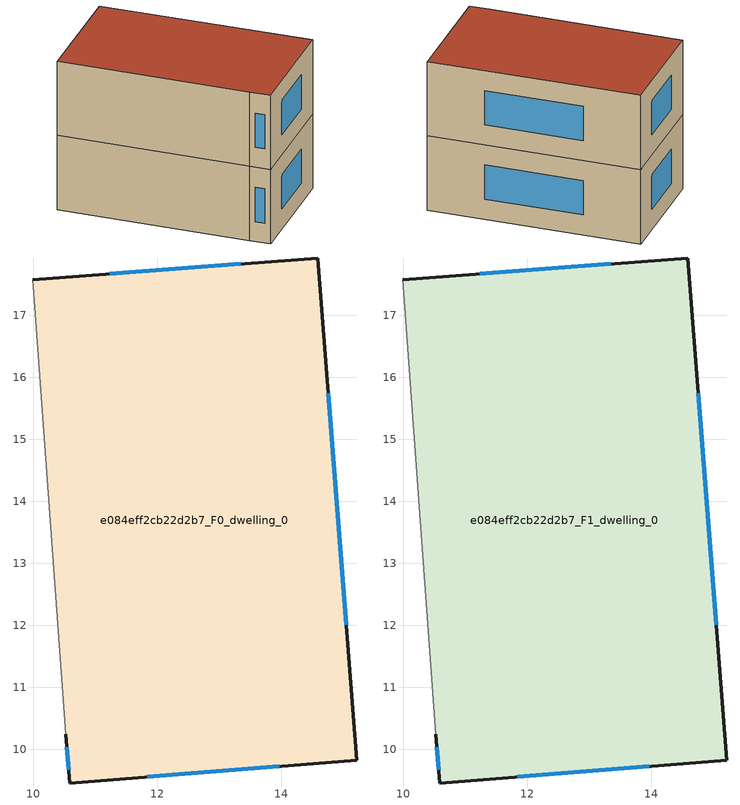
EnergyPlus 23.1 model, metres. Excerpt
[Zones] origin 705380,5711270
e084eff2cb22d2b7_F0_dwelling_0
 floor ground (EU_floor_Construction): 14.59,17.93 15.22,9.82 10.59,9.46 10.53,10.25 9.99,17.57 z0
 wall outside (EU_wall_Construction): 10.53,10.25 10.59,9.46 15.22,9.82 14.59,17.93 9.99,17.57 z0:3
 wall adiabatic (EU_wall_Construction): 9.99,17.57 10.53,10.25 z0:3
 window (EU_Window_Construction): 13.35,17.83 11.24,17.67 / 15.05,12.01 14.76,15.74 / 11.84,9.56 13.97,9.72 / 10.55,10.03 10.58,9.67 z0.81:2.19
e084eff2cb22d2b7_F1_dwelling_0
 floor to e084eff2cb22d2b7_F0_dwelling_0 (EU_floor_Construction): 14.59,17.93 15.22,9.82 10.59,9.46 10.53,10.25 9.99,17.57 z3
 wall outside (EU_wall_Construction): 10.53,10.25 10.59,9.46 15.22,9.82 14.59,17.93 9.99,17.57 z3:6
 wall adiabatic (EU_wall_Construction): 9.99,17.57 10.53,10.25 z3:6
 window (EU_Window_Construction): 13.35,17.83 11.24,17.67 / 15.05,12.01 14.76,15.74 / 11.84,9.56 13.97,9.72 / 10.55,10.03 10.58,9.67 z3.81:5.19
 roof outside (EU_roof_Construction): 15.22,9.82 14.59,17.93 9.99,17.57 10.53,10.25 10.59,9.46 z6
shading: 10,17.57 10.53,10.25 z0:6
[Building]
EU S2 Campaign: North Axis=0; Terrain=City; Solar Distribution=FullExterior
[Site:Location]
London: Latitude=51.5; Longitude=-0.5; Time Zone=0; Elevation=25
[SizingPeriod:WeatherFileDays]
AnnualSizingPeriod: Begin Month=1; Begin Day of Month=1; End Month=12; End Day of Month=31; Day of Week for Start Day=Monday; Use Weather File Daylight Saving Period=No; Use Weather File Rain and Snow Indicators=No
[MATERIAL]
EU_InternalMass_Material: Roughness=MediumRough; Thickness=0.1; Conductivity=1; Density=1800; Specific Heat=900; Thermal Absorptance=0.9; Solar Absorptance=0.7; Visible Absorptance=0.7
[MATERIAL:NOMASS] Roughness=MediumRough; Thermal Absorptance=0.9; Solar Absorptance=0.7; Visible Absorptance=0.7
Name | Thermal Resistance
EU_wall_NoMass | 0.555556
EU_roof_NoMass | 0.510204
EU_floor_NoMass | 1.68919
[WINDOWMATERIAL:SIMPLEGLAZINGSYSTEM]
EU_Window_SimpleGlazing: UFactor=3.96; Solar Heat Gain Coefficient=0.85; Visible Transmittance=0.85
[CONSTRUCTION]
EU_wall_Construction: EU_wall_NoMass
EU_roof_Construction: EU_roof_NoMass
EU_floor_Construction: EU_floor_NoMass
EU_Window_Construction: EU_Window_SimpleGlazing
EU_InternalMass_Construction: EU_InternalMass_Material
[ZONE] Type=1; Multiplier=1; Ceiling Height=autocalculate; Volume=112.998; Floor Area=autocalculate; Part of Total Floor Area=Yes
e084eff2cb22d2b7_F0_dwelling_0; e084eff2cb22d2b7_F1_dwelling_0
[INTERNALMASS] Construction=EU_InternalMass_Construction; Surface Area=37.666
Name | Zone or ZoneList
e084eff2cb22d2b7_F0_dwelling_0_EU_InternalMass | e084eff2cb22d2b7_F0_dwelling_0
e084eff2cb22d2b7_F1_dwelling_0_EU_InternalMass | e084eff2cb22d2b7_F1_dwelling_0
[OTHEREQUIPMENT] Fuel Type=Electricity; Design Level Calculation Method=Watts/Area; Power per Zone Floor Area=1; Fraction Latent=0; Fraction Radiant=0; Fraction Lost=0; Carbon Dioxide Generation Rate=0; EndUse Subcategory=EU_Step8_InternalGains
Name | Zone or ZoneList or Space or SpaceList | Schedule
EU_Step8_InternalGain_e084eff2cb22d2b7_F0_dwelling_0_f000 | e084eff2cb22d2b7_F0_dwelling_0 | EU_Step8_GainSchedule_e084eff2cb22d2b7_F0_dwelling_0_f000
EU_Step8_InternalGain_e084eff2cb22d2b7_F1_dwelling_0_f000 | e084eff2cb22d2b7_F1_dwelling_0 | EU_Step8_GainSchedule_e084eff2cb22d2b7_F1_dwelling_0_f000
[ZONEVENTILATION:DESIGNFLOWRATE] Schedule=EU_AlwaysOn; Design Flow Rate Calculation Method=AirChanges/Hour; Air Changes per Hour=0.48; Ventilation Type=Natural; Fan Pressure Rise=0; Fan Total Efficiency=1; Constant Term Coefficient=1; Temperature Term Coefficient=0; Velocity Term Coefficient=0; Velocity Squared Term Coefficient=0; Minimum Indoor Temperature=-100; Maximum Indoor Temperature=100; Delta Temperature=-100; Minimum Outdoor Temperature=-100; Maximum Outdoor Temperature=100; Maximum Wind Speed=40
Name | Zone or ZoneList or Space or SpaceList
EU_ConstantAir_e084eff2cb22d2b7_F0_dwelling_0 | e084eff2cb22d2b7_F0_dwelling_0
EU_ConstantAir_e084eff2cb22d2b7_F1_dwelling_0 | e084eff2cb22d2b7_F1_dwelling_0
[HVACTEMPLATE:THERMOSTAT] Constant Heating Setpoint=20; Constant Cooling Setpoint=50
EU_HeatOnly_e084eff2cb22d2b7_F0_dwelling_0; EU_HeatOnly_e084eff2cb22d2b7_F1_dwelling_0
[HVACTEMPLATE:ZONE:IDEALLOADSAIRSYSTEM] System Availability Schedule=EU_AlwaysOn; Maximum Heating Supply Air Temperature=50; Minimum Cooling Supply Air Temperature=13; Maximum Heating Supply Air Humidity Ratio=0.0156; Minimum Cooling Supply Air Humidity Ratio=0.0077; Heating Limit=NoLimit; Cooling Limit=NoLimit; Heating Availability Schedule=EU_AlwaysOn; Cooling Availability Schedule=EU_CoolingOff; Dehumidification Control Type=ConstantSensibleHeatRatio; Cooling Sensible Heat Ratio=0.7; Dehumidification Setpoint=60; Humidification Control Type=None; Humidification Setpoint=30; Outdoor Air Method=None; Outdoor Air Flow Rate per Person=0.00944; Outdoor Air Flow Rate per Zone Floor Area=0; Outdoor Air Flow Rate per Zone=0; Demand Controlled Ventilation Type=None; Outdoor Air Economizer Type=NoEconomizer; Heat Recovery Type=None; Sensible Heat Recovery Effectiveness=0.7; Latent Heat Recovery Effectiveness=0.65
Name | Template Thermostat
e084eff2cb22d2b7_F0_dwelling_0 | EU_HeatOnly_e084eff2cb22d2b7_F0_dwelling_0
e084eff2cb22d2b7_F1_dwelling_0 | EU_HeatOnly_e084eff2cb22d2b7_F1_dwelling_0
[SIZING:ZONE] Zone Cooling Design Supply Air Temperature Input Method=SupplyAirTemperature; Zone Cooling Design Supply Air Temperature=13; Zone Heating Design Supply Air Temperature Input Method=SupplyAirTemperature; Zone Heating Design Supply Air Temperature=50; Zone Cooling Design Supply Air Humidity Ratio=0.008; Zone Heating Design Supply Air Humidity Ratio=0.008; Cooling Design Air Flow Method=DesignDay; Cooling Design Air Flow Rate=0; Cooling Minimum Air Flow per Zone Floor Area=0.000762; Cooling Minimum Air Flow=0; Cooling Minimum Air Flow Fraction=0.2; Heating Design Air Flow Method=DesignDay; Heating Design Air Flow Rate=0; Heating Maximum Air Flow per Zone Floor Area=0.002032; Heating Maximum Air Flow=0.141576; Heating Maximum Air Flow Fraction=0.3; Account for Dedicated Outdoor Air System=No; Dedicated Outdoor Air System Control Strategy=NeutralSupplyAir; Dedicated Outdoor Air Low Setpoint Temperature for Design=autosize; Dedicated Outdoor Air High Setpoint Temperature for Design=autosize; Zone Load Sizing Method=Sensible Load Only No Latent Load; Zone Latent Cooling Design Supply Air Humidity Ratio Input Method=HumidityRatioDifference; Zone Cooling Design Supply Air Humidity Ratio Difference=0.005; Zone Latent Heating Design Supply Air Humidity Ratio Input Method=HumidityRatioDifference; Zone Humidification Design Supply Air Humidity Ratio Difference=0.005
e084eff2cb22d2b7_F0_dwelling_0; e084eff2cb22d2b7_F1_dwelling_0
[SCHEDULE:CONSTANT]
Name | Hourly Value
EU_AlwaysOn | 1
EU_CoolingOff | 0
[SCHEDULE:FILE] Column Number=1; Rows to Skip at Top=0; Number of Hours of Data=8760; Column Separator=Comma; Interpolate to Timestep=No; Minutes per Item=60; Adjust Schedule for Daylight Savings=Yes
Name | File
EU_Step8_GainSchedule_e084eff2cb22d2b7_F0_dwelling_0_f000 | ../../schedules/e084eff2cb22d2b7/e084eff2cb22d2b7_F0_dwelling_0_f000_gain.csv
EU_Step8_GainSchedule_e084eff2cb22d2b7_F1_dwelling_0_f000 | ../../schedules/e084eff2cb22d2b7/e084eff2cb22d2b7_F1_dwelling_0_f000_gain.csv
